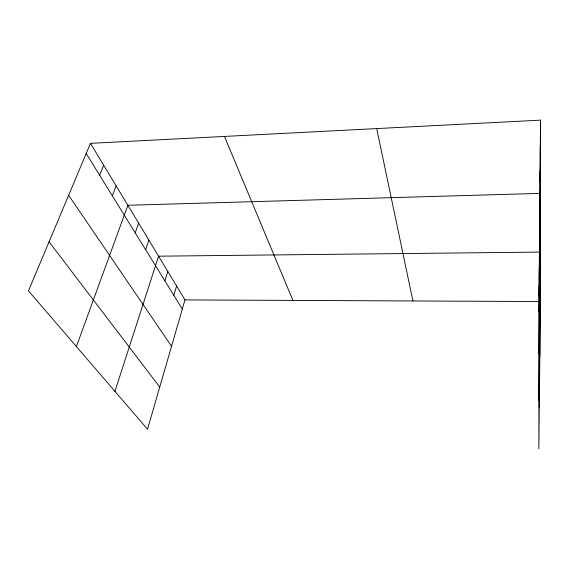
<?xml version="1.0" encoding="UTF-8"?>
<svg xmlns="http://www.w3.org/2000/svg" width="569" height="569" viewBox="0 0 569 569"><rect width="100%" height="100%" fill="white"/><g stroke="black" fill="none" stroke-linecap="round" stroke-linejoin="round"><path stroke-width="0.85" d="M540.522 120.144L539.007 301.542L538.85 448.856L540.55 291.641L540.522 120.144L90.478 143.338L28.45 290.851L147.527 429.204L184.982 299.913L90.478 143.338M539.128 296.413L539.135 285.951M539.263 280.097L539.277 269.493M539.298 407.191L539.419 252.095L158.587 256.178L114.952 391.358M539.568 244.578L539.576 233.681M539.732 225.182L539.732 214.143M539.846 356.578L539.91 193.382L127.869 205.281L76.381 346.549M540.095 181.916L540.095 170.593M540.301 157.691L540.301 146.24M538.999 311.855L540.522 131.724M538.95 353.946L540.529 179.648M538.9 400.412L540.543 233.781M173.822 295.311L176.603 286.036M164.896 280.858L167.819 271.47M145.643 249.706L148.872 240.09M135.244 232.885L138.651 223.148M112.328 195.786L116.126 185.828M99.653 175.288L103.679 165.216M184.982 299.913L539.007 301.542M49.062 241.825L159.733 387.055M68.636 195.274L171.546 346.293M86.196 153.516L182.329 309.074M224.463 136.432L292.907 300.411M376.714 128.587L412.916 300.965"/></g></svg>
